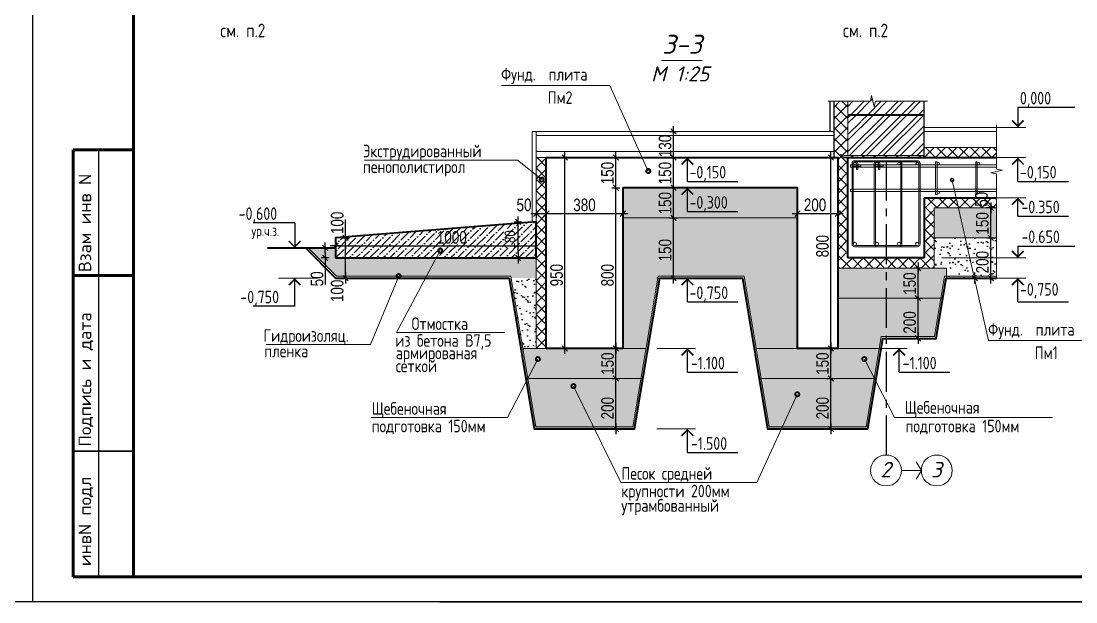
# Model space of a CAD drawing. Extents: x -12289450 to -10763036, y -7834513 to -6150123.
# Drawn here: x -11141270 to -11120280, y -7834506 to -7822942 of the extents above; entities that cross this region are included whole.
import ezdxf

# ---------------------------------------------------------------- set-up
doc = ezdxf.new("R2010")
doc.units = 0
doc.header["$LTSCALE"] = 25
doc.linetypes.add('CENTER', pattern=[50.8, 31.75, -6.35, 6.35, -6.35])
for name, color, linetype in [('003-ТЕКСТ', 7, 'Continuous'), ('004-ВСПЛИНИИ', 15, 'Continuous'), ('005-РАЗМЕРЫ', 252, 'Continuous'), ('008-ШТРИХОВКА', 252, 'Continuous'), ('014-ОСИ', 251, 'CENTER'), ('Annotation - Text', 7, 'Continuous'), ('ArchiCAD', 7, 'Continuous'), ('osnovnie', 7, 'Continuous'), ('Новое', 51, 'Continuous')]:
    doc.layers.add(name, color=color, linetype=linetype)
for name, color, linetype, lineweight in [('ROSTV', 5, 'Continuous', 30), ('СТЕНЫ', 5, 'Continuous', 40), ('Текст AMS', 7, 'Continuous', 9), ('ФУНДАМЕНТ', 5, 'Continuous', 30)]:
    doc.layers.add(name, color=color, linetype=linetype, lineweight=lineweight)
doc.styles.add('gismo', font='isocpeui.ttf')
doc.styles.add('GOST 2.304', font='cs_gost2304.shx')
doc.styles.add('SIMP701', font='simplex701.shx')
doc.styles.add('TXT0', font='txt', dxfattribs={"width": 0.8})

# ---------------------------------------------------------------- blocks, each defined once
blk = doc.blocks.new('A8MITTA', base_point=(3180, 3140))
for p, q in [((3170, 3130), (3190, 3150)), ((3180, 3155), (3180, 3125)), ((3160, 3140), (3200, 3140))]:
    blk.add_line(p, q)

msp = doc.modelspace()

# ---------------------------------------------------------------- hatches: boundary and pattern name
at = {"layer": '005-РАЗМЕРЫ', "ltscale": 5}
h = msp.add_hatch(dxfattribs=at)
h.set_pattern_fill('ANSI32', color=256, scale=25, style=0)
h.set_pattern_definition([(45, (-11124898.44, -7825618.42), (-168.38, 168.38), []), (45, (-11124786.18, -7825618.42), (-168.38, 168.38), [])])
h.paths.add_polyline_path([(-11123298.4, -7824798.4), (-11123298.4, -7824538.4), (-11124270.3, -7824538.4), (-11124294.6, -7824651.7), (-11124345.2, -7824422.1), (-11124364.4, -7824538.4), (-11124714.8, -7824538.4), (-11124601.5, -7824798.4)])
edge = h.paths.add_edge_path()
edge.add_line((-11124592.7, -7824818.4), (-11124535.2, -7824950.4))
edge.add_arc((-11124527.2, -7824968.7), 20, 0, 113.54723, ccw=False)
edge.add_arc((-11124527.2, -7824968.7), 20, -180, 0, ccw=False)
edge.add_arc((-11124527.2, -7824968.7), 20, 113.54723, 180, ccw=False)
edge.add_line((-11124535.2, -7824950.4), (-11124592.7, -7824818.4))
edge.add_line((-11124592.7, -7824818.4), (-11124818.4, -7824818.4))
edge.add_line((-11124818.4, -7824818.4), (-11124818.4, -7825618.4))
edge.add_line((-11124818.4, -7825618.4), (-11123298.4, -7825618.4))
edge.add_line((-11123298.4, -7825618.4), (-11123298.4, -7824818.4))
edge.add_line((-11123298.4, -7824818.4), (-11124592.7, -7824818.4))
h.paths.add_polyline_path([(-11124601.5, -7824798.4), (-11124714.8, -7824538.4), (-11124818.4, -7824538.4), (-11124818.4, -7824798.4)])
at = {"layer": '005-РАЗМЕРЫ', "lineweight": 9, "ltscale": 5}
h = msp.add_hatch(dxfattribs=at)
h.set_pattern_fill('GRAVEL', color=256, scale=15, style=0)
h.set_pattern_definition([(228.0128, (-11131012.933, -7829677.422), (-3048, -3429), [51.258, -5074.573]), (184.96974, (-11131047.223, -7829715.522), (4571.999998, 381.000022), [87.961, -8708.107]), (132.51045, (-11131134.853, -7829723.142), (3810, -4191), [62.022, -6140.208]), (267.27369, (-11131283.443, -7829818.392), (381, 7620), [80.101, -7929.966]), (292.83365, (-11131287.253, -7829898.402), (-1905, 4572), [78.545, -7775.971]), (357.27369, (-11131256.773, -7829970.792), (-7620, 381), [80.101, -7929.966]), (37.69424, (-11131176.763, -7829974.602), (-4953, -3810), [105.929, -10486.967]), (72.25533, (-11131092.943, -7829909.832), (2667, 8382), [100.008, -9900.7885]), (121.42957, (-11131062.463, -7829814.582), (-3048, 4953), [80.372, -7956.832]), (175.23636, (-11131104.373, -7829746.002), (4191, -381), [91.757, -4496.091]), (222.39744, (-11131195.813, -7829738.382), (-4572, -4191), [118.662, -11747.516]), (138.81407, (-11130906.253, -7829822.2), (-2667, 2286), [40.501, -4009.585]), (171.46923, (-11130936.733, -7829795.532), (4953, -762), [77.052, -7628.196]), (225, (-11131012.93, -7829784.1), (-5e-14, -381), [53.881, -484.934]), (203.1986, (-11131039.603, -7829738.38), (1905, 762), [29.016, -2872.593]), (291.8014, (-11131066.27, -7829749.81), (-381, 1143), [41.035, -2010.713]), (30.96376, (-11131051.03, -7829787.91), (1143, 762), [66.648, -2154.945]), (161.565, (-11130993.88, -7829753.62), (762, -381), [48.193, -1156.635]), (16.38954, (-11131287.253, -7829749.812), (3810, 1143), [67.513, -6683.824]), (70.34618, (-11131222.483, -7829730.762), (-1524, -4191), [56.64, -5607.332]), (293.1986, (-11130993.883, -7829677.42), (-762, 1905), [58.032, -2843.578]), (343.61046, (-11130971.023, -7829730.762), (-3810, 1143), [67.513, -6683.824]), (339.44395, (-11131287.253, -7829986.03), (-1905, 762), [65.105, -3190.16]), (294.77514, (-11131226.293, -7830008.892), (-1905, 4191), [54.551, -5400.539]), (66.8014, (-11130990.073, -7830058.42), (762, 1905), [58.032, -2843.578]), (17.35402, (-11130967.213, -7830005.082), (-4953, -1524), [63.867, -6322.856]), (69.44395, (-11131176.763, -7830058.42), (-762, -1905), [32.553, -3222.713]), (101.3099, (-11131012.93, -7830058.42), (-381, 1524), [19.427, -1923.299]), (165.9638, (-11131016.74, -7830039.37), (1143, -381), [78.545, -1492.358]), (186.009, (-11131092.943, -7830020.322), (3810, 381), [72.79, -7206.205]), (303.6901, (-11131051.03, -7829822.2), (-381, 762), [54.949, -1318.766]), (353.15723, (-11131020.553, -7829867.922), (6477, -762), [95.9335, -9497.401]), (60.9454, (-11130925.303, -7829879.35), (-1524, -2667), [39.226, -3883.409]), (90, (-11130906.25, -7829845.06), (-381, 381), [22.86, -358.14]), (120.25644, (-11131100.563, -7830008.892), (1524, -2667), [52.93, -5240.091]), (48.0128, (-11131127.233, -7829963.172), (3048, 3429), [102.516, -5023.314]), (0, (-11131058.65, -7829886.97), (381, 381), [99.06, -281.94]), (325.30485, (-11130959.593, -7829886.972), (3810, -2667), [60.241, -5963.8975]), (254.0546, (-11130910.063, -7829921.26), (-381, -1524), [55.474, -2718.248]), (207.64598, (-11130925.303, -7829974.602), (-7239, -3810), [90.322, -8941.87]), (175.42608, (-11131005.313, -7830016.512), (-4953, 381), [95.5544, -9459.877])])
h.paths.add_polyline_path([(-11121857.1, -7826658.4), (-11123098.4, -7826658.4), (-11123098.4, -7827258.4), (-11121857.1, -7827258.4)])
h.paths.add_polyline_path([(-11123421.9, -7827858.4), (-11123421.9, -7828458.4), (-11122968.4, -7828458.4), (-11122895, -7828018.4), (-11122858.4, -7828018.4), (-11122858.4, -7827858.4)])
h.paths.add_polyline_path([(-11124058.4, -7828458.4), (-11123421.9, -7828458.4), (-11123421.9, -7827858.4), (-11124058.4, -7827858.4)])
h.paths.add_polyline_path([(-11124058.4, -7828458.4), (-11124058.4, -7827858.4), (-11125018.4, -7827858.4), (-11125018.4, -7828458.4)])
h.paths.add_polyline_path([(-11124295, -7830058.4), (-11124293.7, -7830050.5), (-11124481.1, -7829689.4, -0.5624584), (-11124510.3, -7829671.7, -1.7779093), (-11124481.1, -7829689.4), (-11124293.7, -7830050.5), (-11124195, -7829458.4), (-11124547.3, -7829458.4), (-11125156, -7829458.4), (-11125156, -7830058.4)])
h.paths.add_polyline_path([(-11125156, -7830058.4), (-11125156, -7829458.4), (-11126641.9, -7829458.4), (-11126541.9, -7830058.4)])
h.paths.add_polyline_path([(-11128835, -7829458.4), (-11129434.4, -7829458.4), (-11129434.4, -7830058.4), (-11128935, -7830058.4)])
h.paths.add_polyline_path([(-11129434.4, -7830058.4), (-11129434.4, -7829458.4), (-11131287.3, -7829458.4), (-11131187.3, -7830058.4), (-11130995.8, -7829689.4, -1.7779093), (-11130966.6, -7829671.7, -0.5624584), (-11130995.8, -7829689.4), (-11131187.3, -7830058.4)])
h.paths.add_polyline_path([(-11128289.5, -7826858.4), (-11128289.5, -7826258.4), (-11129298.4, -7826258.4), (-11129298.4, -7826858.4)])
h.paths.add_polyline_path([(-11125818.4, -7826858.4), (-11125818.4, -7826258.4), (-11128289.5, -7826258.4), (-11128289.5, -7826858.4)])
h.paths.add_polyline_path([(-11121952.5, -7827247.5), (-11121952.5, -7826689.2), (-11122327.5, -7826689.2), (-11122327.5, -7827247.5)], flags=24)
h.paths.add_polyline_path([(-11123399.4, -7828447.5), (-11123399.4, -7827889.2), (-11123774.4, -7827889.2), (-11123774.4, -7828447.5)], flags=9)
h.paths.add_polyline_path([(-11125133.5, -7830041), (-11125133.5, -7829482.6), (-11125508.5, -7829482.6), (-11125508.5, -7830041)], flags=9)
h.paths.add_polyline_path([(-11129411.9, -7830041), (-11129411.9, -7829482.6), (-11129786.9, -7829482.6), (-11129786.9, -7830041)], flags=9)
h.paths.add_polyline_path([(-11128267, -7826847.2), (-11128267, -7826288.8), (-11128642, -7826288.8), (-11128642, -7826847.2)], flags=9)
h.paths.add_polyline_path([(-11128007.4, -7826800.1), (-11126882.4, -7826800.1), (-11126882.4, -7826350.1), (-11128007.4, -7826350.1)], flags=24)
at = {"layer": '005-РАЗМЕРЫ', "ltscale": 5}
h = msp.add_hatch(dxfattribs=at)
h.set_pattern_fill('AR-SAND', color=256, scale=5, style=0)
h.set_pattern_definition([(37.5, (-11135555.95, -7831058.42), (-8.0002, 244.7066), [0, -193.04, 0, -215.9, 0, -206.375]), (7.5, (-11135555.95, -7831058.42), (224.762, 358.4126), [0, -104.14, 0, -173.99, 0, -66.675]), (327.5, (-11135712.16, -7831058.42), (395.4962, 0.7186), [0, -63.5, 0, -228.6, 0, -298.45]), (317.5, (-11135712.16, -7831058.42), (381.778, 111.465), [0, -31.75, 0, -149.86, 0, -171.45])])
h.paths.add_polyline_path([(-11133008, -7827658.4), (-11134815.3, -7827658.4), (-11134815.3, -7828018.4), (-11133776.4, -7828018.4, -1), (-11133736.5, -7828018.4), (-11133200.7, -7828018.4)])
h.paths.add_polyline_path([(-11131018.4, -7827658.4), (-11133008, -7827658.4), (-11133200.7, -7828018.4), (-11131527.3, -7828018.4), (-11131520.6, -7828058.4), (-11131018.4, -7828058.4)])
h.paths.add_polyline_path([(-11134815.3, -7827658.4), (-11135012.5, -7827658.4), (-11135012.5, -7827458.4), (-11135218.9, -7827458.4), (-11135218.9, -7827566.4), (-11135218.9, -7827766.4), (-11135218.9, -7827795.5), (-11134996, -7828018.4), (-11134815.3, -7828018.4), (-11134815.3, -7827950.4)])
h.paths.add_polyline_path([(-11135218.9, -7827550.4), (-11135218.9, -7827458.4), (-11135299.9, -7827458.4), (-11135556, -7827458.4), (-11135218.9, -7827795.5), (-11135218.9, -7827658.4)])
h.paths.add_polyline_path([(-11128289.5, -7826858.4), (-11129298.4, -7826858.4), (-11129298.4, -7828058.4), (-11128601.7, -7828058.4), (-11128595, -7828018.4), (-11128289.5, -7828018.4)])
h.paths.add_polyline_path([(-11125818.4, -7826858.4), (-11128289.5, -7826858.4), (-11128289.5, -7828018.4), (-11126881.9, -7828018.4), (-11126875.2, -7828058.4), (-11125818.4, -7828058.4)])
h.paths.add_polyline_path([(-11130269.7, -7830227.5, -0.555066), (-11130298.5, -7830209.5, -1), (-11130258.6, -7830209.5, -0.286119), (-11130269.7, -7830227.5), (-11129862, -7831058.4), (-11129061.1, -7831058.4), (-11128894.5, -7830058.4), (-11131187.3, -7830058.4), (-11131217.9, -7830117.6), (-11131061.1, -7831058.4), (-11130475.3, -7831058.4), (-11129862, -7831058.4)])
h.paths.add_polyline_path([(-11125833.4, -7830391.9, -0.2928422), (-11125845, -7830373.8, -1), (-11125805.1, -7830373.8, -0.5469791), (-11125833.4, -7830391.9), (-11126140.1, -7831058.4), (-11124421.1, -7831058.4), (-11124263, -7830109.7), (-11124289.6, -7830058.4), (-11126582.4, -7830058.4), (-11126415.7, -7831058.4), (-11126140.1, -7831058.4)])
h.paths.add_polyline_path([(-11124058.4, -7828458.4), (-11125018.4, -7828458.4), (-11125018.4, -7829458.4), (-11124195, -7829458.4), (-11124155, -7829218.4), (-11124058.4, -7829218.4)])
h.paths.add_polyline_path([(-11123421.9, -7828458.4), (-11123502.9, -7828458.4), (-11124058.4, -7828458.4), (-11124058.4, -7829218.4), (-11123421.9, -7829218.4), (-11123421.9, -7829150.4)])
h.paths.add_polyline_path([(-11122968.4, -7828458.4), (-11123421.9, -7828458.4), (-11123421.9, -7828566.4), (-11123421.9, -7829218.4), (-11123095, -7829218.4)])
h.paths.add_polyline_path([(-11125818.4, -7828058.4), (-11126875.2, -7828058.4), (-11126641.9, -7829458.4), (-11125818.4, -7829458.4)])
h.paths.add_polyline_path([(-11128601.7, -7828058.4), (-11129298.4, -7828058.4), (-11129298.4, -7829458.4), (-11128835, -7829458.4)])
h.paths.add_polyline_path([(-11128267, -7827782.5), (-11128267, -7827224.2), (-11128642, -7827224.2), (-11128642, -7827782.5)], flags=9)
h.paths.add_polyline_path([(-11129411.9, -7830944.5), (-11129411.9, -7830352.8), (-11129786.9, -7830352.8), (-11129786.9, -7830944.5)], flags=24)
h.paths.add_polyline_path([(-11125133.5, -7830944.5), (-11125133.5, -7830352.8), (-11125508.5, -7830352.8), (-11125508.5, -7830944.5)], flags=24)
h.paths.add_polyline_path([(-11123399.4, -7829237.1), (-11123399.4, -7828645.5), (-11123774.4, -7828645.5), (-11123774.4, -7829237.1)], flags=9)
h = msp.add_hatch(dxfattribs=at)
h.set_pattern_fill('AR-SAND', color=256, scale=5, style=0)
h.set_pattern_definition([(37.5, (-11120098.44, -7828058.42), (-8, 244.707), [0, -193.04, 0, -215.9, 0, -206.375]), (7.5, (-11120098.44, -7828058.42), (224.76, 358.413), [0, -104.14, 0, -173.99, 0, -66.675]), (327.5, (-11120254.65, -7828058.42), (395.496, 0.719), [0, -63.5, 0, -228.6, 0, -298.45]), (317.5, (-11120254.65, -7828058.42), (381.78, 111.465), [0, -31.75, 0, -149.86, 0, -171.45])])
h.paths.add_polyline_path([(-11121857.1, -7827258.4), (-11123098.4, -7827258.4), (-11123098.4, -7827858.4), (-11122858.4, -7827858.4), (-11122861.1, -7828058.4), (-11121857.1, -7828058.4)])
h.paths.add_polyline_path([(-11121952.5, -7828037.1), (-11121952.5, -7827445.5), (-11122327.5, -7827445.5), (-11122327.5, -7828037.1)], flags=24)
h = msp.add_hatch(dxfattribs=at)
h.set_pattern_fill('AR-SAND', color=256, scale=5, style=0)
h.set_pattern_definition([(37.5, (-11131520.59, -7829458.42), (-8, 244.707), [0, -193.04, 0, -215.9, 0, -206.375]), (7.5, (-11131520.6, -7829458.42), (224.76, 358.41), [0, -104.14, 0, -173.99, 0, -66.675]), (327.5, (-11131676.8, -7829458.42), (395.496, 0.72), [0, -63.5, 0, -228.6, 0, -298.45]), (317.5, (-11131676.8, -7829458.42), (381.78, 111.465), [0, -31.75, 0, -149.86, 0, -171.45])])
h.paths.add_polyline_path([(-11131018.4, -7828058.4), (-11131520.6, -7828058.4), (-11131287.3, -7829458.4), (-11131018.4, -7829458.4)])
at = {"layer": '008-ШТРИХОВКА', "ltscale": 5}
h = msp.add_hatch(dxfattribs=at)
h.set_pattern_fill('ANSI37', color=256, scale=50, style=0)
h.set_pattern_definition([(45, (-11131018.44, -7829458.42), (-112.2532, 112.2532), []), (135, (-11131018.44, -7829458.42), (-112.2532, -112.2532), [])])
h.paths.add_polyline_path([(-11130818.4, -7825658.4), (-11131018.4, -7825658.4), (-11131018.4, -7826713.5), (-11130939, -7826776.6, -0.7103054), (-11130903.4, -7826789, -1), (-11130943.3, -7826789, -0.1693818), (-11130939, -7826776.6), (-11131018.4, -7826713.5), (-11131018.4, -7828058.4), (-11130818.4, -7828058.4)])
h.paths.add_polyline_path([(-11130818.4, -7828058.4), (-11131018.4, -7828058.4), (-11131018.4, -7829458.4), (-11130818.4, -7829458.4)])
h.paths.add_polyline_path([(-11124818.4, -7825658.4), (-11123298.4, -7825658.4), (-11123298.4, -7825618.4), (-11124818.4, -7825618.4), (-11124818.4, -7824818.4), (-11123298.4, -7824818.4), (-11123298.4, -7824798.4), (-11124818.4, -7824798.4), (-11124818.4, -7824538.4), (-11125098.4, -7824538.4), (-11125098.4, -7825658.4), (-11125076.6, -7825658.4), (-11125018.4, -7825658.4), (-11125018.4, -7827858.4), (-11124618.4, -7827858.4), (-11124058.4, -7827858.4), (-11124058.4, -7827658.4), (-11124818.4, -7827658.4)])
h.paths.add_polyline_path([(-11123098.4, -7826658.4), (-11122618.8, -7826658.4), (-11122664.3, -7826458.4), (-11123298.4, -7826458.4), (-11123298.4, -7827658.4), (-11124058.4, -7827658.4), (-11124058.4, -7827858.4), (-11123421.9, -7827858.4), (-11123421.9, -7827858.4), (-11123421.9, -7827858.4), (-11123340.9, -7827858.4), (-11123098.4, -7827858.4)])
h.paths.add_polyline_path([(-11121857.1, -7826458.4), (-11122664.3, -7826458.4), (-11122618.8, -7826658.4), (-11121857.1, -7826658.4)])
h.paths.add_polyline_path([(-11121971.8, -7826702.3), (-11121971.8, -7826277.3), (-11122346.8, -7826277.3), (-11122346.8, -7826702.3)], flags=9)
h = msp.add_hatch(dxfattribs=at)
h.set_pattern_fill('ANSI37', color=256, scale=50, style=0)
h.set_pattern_definition([(45, (-11123298.44, -7825658.42), (-112.253, 112.253), []), (135, (-11123298.44, -7825658.42), (-112.253, -112.253), [])])
h.paths.add_polyline_path([(-11121857.1, -7825458.4), (-11123298.4, -7825458.4), (-11123298.4, -7825618.4), (-11123298.4, -7825658.4), (-11121857.1, -7825658.4)])
h.paths.add_polyline_path([(-11122798.7, -7825563.2, -1), (-11122828.7, -7825563.2, -1)], flags=16)
at = {"layer": '008-ШТРИХОВКА', "ltscale": 4}
h = msp.add_hatch(dxfattribs=at)
h.set_pattern_fill('ANSI36', color=256, scale=30, style=0)
h.set_pattern_definition([(45, (-11135012.52, -7827658.42), (50.514, 185.2178), [238.125, -47.625, 0, -47.625])])
h.paths.add_polyline_path([(-11131377.6, -7827018.4), (-11131377.6, -7826967.2), (-11134815.3, -7827242.6), (-11134815.3, -7827366.4), (-11134815.3, -7827414.5), (-11131377.6, -7827414.5)])
h.paths.add_polyline_path([(-11131018.4, -7826938.4), (-11131377.6, -7826967.2), (-11131377.6, -7827046.4), (-11131377.6, -7827414.5), (-11131018.4, -7827414.5)])
h.paths.add_polyline_path([(-11131018.4, -7827414.5), (-11131377.6, -7827414.5), (-11134815.3, -7827414.5), (-11134815.3, -7827658.4), (-11133008, -7827658.4), (-11132938.6, -7827528.8, -0.2765808), (-11132949.1, -7827511.2, -1), (-11132909.2, -7827511.2, -0.5666851), (-11132938.6, -7827528.8), (-11133008, -7827658.4), (-11131018.4, -7827658.4)])
h.paths.add_polyline_path([(-11134815.3, -7827414.5), (-11135012.5, -7827414.5), (-11135012.5, -7827658.4), (-11134815.3, -7827658.4)])
h.paths.add_polyline_path([(-11134815.3, -7827242.6), (-11135012.5, -7827258.4), (-11135012.5, -7827414.5), (-11134815.3, -7827414.5), (-11134815.3, -7827366.4)])
h.paths.add_polyline_path([(-11131385.1, -7827529.5), (-11131385.1, -7827060.5), (-11131700.1, -7827060.5), (-11131700.1, -7827529.5)], flags=9)
h.paths.add_polyline_path([(-11133044.6, -7827437), (-11132352.9, -7827437), (-11132352.9, -7827062), (-11133044.6, -7827062)], flags=9)

# ---------------------------------------------------------------- linework, layer by layer
at = {"lineweight": 13, "ltscale": 20}
for p, q in [((-11129551.9, -7824222.9), (-11131709.8, -7824222.9)), ((-11128789.6, -7825927.5), (-11129551.9, -7824222.9)), ((-11134434.6, -7825713.8), (-11131392.8, -7825713.8)), ((-11130910, -7826097.2), (-11131392.8, -7825713.8)), ((-11133802.9, -7829143.6), (-11132929.2, -7827511.2)), ((-11133756.4, -7828018.4), (-11134319.1, -7829380.9)), ((-11131651, -7829143.6), (-11133802.9, -7829143.6)), ((-11119859.3, -7829302.4), (-11122017.2, -7829302.4)), ((-11134319.1, -7829380.9), (-11136392.2, -7829380.9)), ((-11131588.9, -7830832.6), (-11130986.6, -7829671.7)), ((-11123887.9, -7830832.6), (-11124490.3, -7829671.7)), ((-11129338.6, -7832125.3), (-11130278.5, -7830209.5)), ((-11126631, -7832125.3), (-11125825, -7830373.8)), ((-11131588.9, -7830832.6), (-11134306.3, -7830832.6)), ((-11123887.9, -7830832.6), (-11120747.2, -7830832.6)), ((-11126631, -7832125.3), (-11129338.6, -7832125.3))]:
    msp.add_line(p, q, dxfattribs=at)
at = {"linetype": 'Continuous', "lineweight": 25, "ltscale": 20}
for p, q in [((-11121435.3, -7824658.2), (-11120302, -7824658.2)), ((-11121435.3, -7824658.2), (-11120302, -7824658.2)), ((-11121435.3, -7824658.2), (-11121435.3, -7825058.4)), ((-11128010.9, -7825945.7), (-11128010.9, -7825658.4)), ((-11128010.9, -7826132.7), (-11128010.9, -7825658.4)), ((-11121435.3, -7825945.7), (-11121435.3, -7825658.4)), ((-11121435.3, -7826132.7), (-11121435.3, -7825658.4)), ((-11128010.9, -7826132.7), (-11127004.6, -7826132.7)), ((-11121435.3, -7826132.7), (-11120429, -7826132.7)), ((-11128010.9, -7826545.7), (-11128010.9, -7826258.4)), ((-11128010.9, -7826732.7), (-11128010.9, -7826258.4)), ((-11121435.3, -7826745.7), (-11121435.3, -7826458.4)), ((-11121435.3, -7826824.9), (-11121435.3, -7826458.4)), ((-11128010.9, -7826732.7), (-11127004.6, -7826732.7)), ((-11121435.3, -7826824.9), (-11120429, -7826824.9)), ((-11135826.3, -7826958.1), (-11136651.9, -7826958.1)), ((-11135826.3, -7826958.1), (-11136651.9, -7826958.1)), ((-11135826.3, -7826958.1), (-11135826.3, -7827458.4)), ((-11135826.3, -7826958.1), (-11135826.3, -7827458.4)), ((-11121435.3, -7827422.4), (-11120302, -7827422.4)), ((-11121435.3, -7827422.4), (-11121435.3, -7827658.4)), ((-11135826.3, -7828345.7), (-11135826.3, -7828058.4)), ((-11135826.3, -7828616.8), (-11135826.3, -7828058.4)), ((-11128010.9, -7828345.7), (-11128010.9, -7828058.4)), ((-11128010.9, -7828532.7), (-11128010.9, -7828058.4)), ((-11121435.3, -7828345.7), (-11121435.3, -7828058.4)), ((-11121435.3, -7828532.7), (-11121435.3, -7828058.4)), ((-11135826.3, -7828616.8), (-11136651.9, -7828616.8)), ((-11128010.9, -7828532.7), (-11127004.6, -7828532.7)), ((-11121435.3, -7828532.7), (-11120429, -7828532.7)), ((-11128010.9, -7829745.7), (-11128010.9, -7829458.4)), ((-11128010.9, -7829932.7), (-11128010.9, -7829458.4)), ((-11123797.2, -7829745.7), (-11123797.2, -7829458.4)), ((-11123797.2, -7829932.7), (-11123797.2, -7829458.4)), ((-11128010.9, -7829932.7), (-11127004.6, -7829932.7)), ((-11123797.2, -7829932.7), (-11122790.9, -7829932.7)), ((-11128010.9, -7831345.7), (-11128010.9, -7831058.4)), ((-11128010.9, -7831532.7), (-11128010.9, -7831058.4)), ((-11128010.9, -7831532.7), (-11127004.6, -7831532.7))]:
    msp.add_line(p, q, dxfattribs=at)
at = {"linetype": 'Continuous', "lineweight": 60, "ltscale": 75}
for p, q in [((-11140233.1, -7825505.5), (-11139033.1, -7825505.5)), ((-11140233.1, -7825505.5), (-11140233.1, -7834005.3)), ((-11140233.1, -7828005.4), (-11139033.2, -7828005.4)), ((-11140233.1, -7834005.3), (-11139033.2, -7834005.3))]:
    msp.add_line(p, q, dxfattribs=at)
at = {"linetype": 'Continuous', "lineweight": 25, "ltscale": 75, "extrusion": (1, 0, 0), "elevation": -11141034.7}
msp.add_lwpolyline([(-7834505.2, 0), (-7804813.4, 0)], dxfattribs=at)
msp.add_lwpolyline([(-7834505.2, 0), (-7804813.4, 0)], dxfattribs=at)
at = {"linetype": 'Continuous', "lineweight": 60, "ltscale": 75, "extrusion": (1, 0, 0), "elevation": -11139033.2}
msp.add_lwpolyline([(-7805313.3, 0), (-7834005.3, 0)], dxfattribs=at)
at = {"linetype": 'Continuous', "lineweight": 25, "ltscale": 20, "const_width": 32}
for points in [[(-11121551.9, -7824919.1), (-11121435.3, -7825035.8), (-11121318.6, -7824919.1)], [(-11128127.6, -7825797.7), (-11128010.9, -7825681), (-11127894.2, -7825797.7)], [(-11128127.6, -7825797.7), (-11128010.9, -7825681), (-11127894.2, -7825797.7)], [(-11121551.9, -7825797.7), (-11121435.3, -7825681), (-11121318.6, -7825797.7)], [(-11121551.9, -7825797.7), (-11121435.3, -7825681), (-11121318.6, -7825797.7)], [(-11128127.6, -7826397.7), (-11128010.9, -7826281), (-11127894.2, -7826397.7)], [(-11128127.6, -7826397.7), (-11128010.9, -7826281), (-11127894.2, -7826397.7)], [(-11121551.9, -7826597.7), (-11121435.3, -7826481), (-11121318.6, -7826597.7)], [(-11121551.9, -7826597.7), (-11121435.3, -7826481), (-11121318.6, -7826597.7)], [(-11135709.6, -7827319.1), (-11135826.3, -7827435.8), (-11135943, -7827319.1)], [(-11135709.6, -7827319.1), (-11135826.3, -7827435.8), (-11135943, -7827319.1)], [(-11121551.9, -7827519.1), (-11121435.3, -7827635.8), (-11121318.6, -7827519.1)], [(-11135709.6, -7828197.7), (-11135826.3, -7828081), (-11135943, -7828197.7)], [(-11135709.6, -7828197.7), (-11135826.3, -7828081), (-11135943, -7828197.7)], [(-11128127.6, -7828197.7), (-11128010.9, -7828081), (-11127894.2, -7828197.7)], [(-11128127.6, -7828197.7), (-11128010.9, -7828081), (-11127894.2, -7828197.7)], [(-11121551.9, -7828197.7), (-11121435.3, -7828081), (-11121318.6, -7828197.7)], [(-11121551.9, -7828197.7), (-11121435.3, -7828081), (-11121318.6, -7828197.7)], [(-11128127.6, -7829597.7), (-11128010.9, -7829481), (-11127894.2, -7829597.7)], [(-11128127.6, -7829597.7), (-11128010.9, -7829481), (-11127894.2, -7829597.7)], [(-11123913.9, -7829597.7), (-11123797.2, -7829481), (-11123680.5, -7829597.7)], [(-11123913.9, -7829597.7), (-11123797.2, -7829481), (-11123680.5, -7829597.7)], [(-11128127.6, -7831197.7), (-11128010.9, -7831081), (-11127894.2, -7831197.7)], [(-11128127.6, -7831197.7), (-11128010.9, -7831081), (-11127894.2, -7831197.7)]]:
    msp.add_lwpolyline(points, dxfattribs=at)
at = {"lineweight": 25, "ltscale": 20}
for points, const_width in [([(-11128769.7, -7825927.5, 1), (-11128809.6, -7825927.5, 1)], 79.8), ([(-11130890, -7826097.2, 1), (-11130929.9, -7826097.2, 1)], 79.8), ([(-11122729.5, -7826105.9, 1), (-11122759.5, -7826105.9, 1)], 60), ([(-11132909.2, -7827511.2, 1), (-11132949.1, -7827511.2, 1)], 79.8), ([(-11133736.5, -7828018.4, 1), (-11133776.4, -7828018.4, 1)], 79.8), ([(-11130966.6, -7829671.7, 1), (-11131006.5, -7829671.7, 1)], 79.8), ([(-11124510.3, -7829671.7, -1), (-11124470.4, -7829671.7, -1)], 79.8), ([(-11130258.6, -7830209.5, 1), (-11130298.5, -7830209.5, 1)], 79.8), ([(-11125805.1, -7830373.8, 1), (-11125845, -7830373.8, 1)], 79.8)]:
    msp.add_lwpolyline(points, format="xyb", close=True, dxfattribs=dict(at, const_width=const_width))
at = {"lineweight": 13, "ltscale": 20}
msp.add_lwpolyline([(-11122744.5, -7826105.9), (-11122017.2, -7829302.4)], dxfattribs=at)
at = {"linetype": 'Continuous', "lineweight": 60, "ltscale": 75, "extrusion": (0, 1, 0), "elevation": -7834005.3}
msp.add_lwpolyline([(11139033.2, 0), (11099544.1, 0)], dxfattribs=at)
at = {"linetype": 'Continuous', "lineweight": 25, "ltscale": 75, "extrusion": (0, 1, 0)}
for points, elevation in [([(11141050.2, 0), (11183034.5, 0)], -7834505.6), ([(11141034.7, 0), (11183034.5, 0)], -7834505.6), ([(11099050.5, 0), (11141034.7, 0)], -7834505.6), ([(11099034.9, 0), (11141034.7, 0)], -7834505.6), ([(11132945.1, 0), (11107908.2, 0)], -7834505.5)]:
    msp.add_lwpolyline(points, dxfattribs=dict(at, elevation=elevation))
at = {"layer": '003-ТЕКСТ', "color": 254}
msp.add_line((-11107910.8, -7834505.5), (-11132945.1, -7834505.5), dxfattribs=at)
at = {"layer": '004-ВСПЛИНИИ', "color": 0, "lineweight": 0}
for points in [[(-11123235.9, -7824538.4), (-11124270.3, -7824538.4), (-11124294.6, -7824651.7), (-11124345.2, -7824422.1), (-11124364.4, -7824538.4), (-11125214, -7824538.4)], [(-11121857.1, -7828058.4), (-11121857.1, -7825985.3), (-11121970.3, -7825961), (-11121740.8, -7825910.4), (-11121857.1, -7825891.2), (-11121857.1, -7825006.1)]]:
    msp.add_lwpolyline(points, dxfattribs=at)
at = {"layer": '005-РАЗМЕРЫ', "ltscale": 5}
for p, q in [((-11128289.5, -7828058.4), (-11128289.5, -7825058.8)), ((-11130448.2, -7829458.4), (-11130448.2, -7825658.4)), ((-11129436, -7829458.4), (-11129436, -7825658.4)), ((-11125157.6, -7829458.4), (-11125157.6, -7825658.4)), ((-11130859.4, -7826775.5), (-11129259.5, -7826775.5)), ((-11125859.4, -7826775.5), (-11124910.4, -7826775.5)), ((-11121975, -7828058.4), (-11121975, -7826658.4)), ((-11134815.3, -7827258.4), (-11134815.3, -7826891.7)), ((-11134815.3, -7828058.4), (-11134815.3, -7827258.4)), ((-11135013, -7827414.5), (-11131023.8, -7827414.5)), ((-11135218.9, -7827658.4), (-11135218.9, -7828185.7)), ((-11123421.9, -7829258.4), (-11123421.9, -7827830.3)), ((-11123421.9, -7829258.4), (-11123421.9, -7827858.4)), ((-11129434.4, -7831058.4), (-11129434.4, -7829350.4)), ((-11125156, -7831058.4), (-11125156, -7829350.4))]:
    msp.add_line(p, q, dxfattribs=at)
msp.add_lwpolyline([(-11131377.6, -7827550.4), (-11131377.6, -7827018.4)], dxfattribs=at)
at = {"layer": '014-ОСИ'}
msp.add_line((-11124058.4, -7825717.2), (-11124058.4, -7831580.7), dxfattribs=at)
at = {"layer": 'Annotation - Text', "color": 0, "lineweight": 20}
for points in [[(-11123355.7, -7831888.7), (-11123455.8, -7831715.2)], [(-11123750.4, -7831888.7), (-11123355.7, -7831888.7)], [(-11123355.7, -7831888.7), (-11123455.8, -7832062.2)]]:
    msp.add_lwpolyline(points, dxfattribs=at)
for centre in [(-11124058.4, -7831888.7), (-11123047.7, -7831888.7)]:
    msp.add_circle(centre, 308, dxfattribs=at)
at = {"layer": 'ArchiCAD', "color": 7, "linetype": 'Continuous', "lineweight": 35}
msp.add_line((-11140233.1, -7831505.4), (-11139033.2, -7831505.4), dxfattribs=at)
at = {"layer": 'osnovnie', "color": 3, "lineweight": 0, "ltscale": 100}
for p, q in [((-11124734.4, -7825778.4), (-11124734.4, -7827378.4)), ((-11124710.4, -7825778.4), (-11124710.4, -7827378.4)), ((-11123438.4, -7825722.4), (-11124678.4, -7825722.4)), ((-11123438.4, -7825746.4), (-11124678.4, -7825746.4)), ((-11124294.4, -7825778.4), (-11124294.4, -7827378.4)), ((-11124270.4, -7825778.4), (-11124270.4, -7827378.4)), ((-11123766.4, -7825778.4), (-11123766.4, -7827378.4)), ((-11123742.4, -7825778.4), (-11123742.4, -7827378.4)), ((-11123406.4, -7825778.4), (-11123406.4, -7827378.4)), ((-11123382.4, -7825778.4), (-11123382.4, -7827378.4)), ((-11121857.1, -7825802.4), (-11124763.4, -7825802.5)), ((-11124763.4, -7825850.5), (-11121857.1, -7825850.4)), ((-11121857.1, -7826286.4), (-11124763.4, -7826286.5)), ((-11124763.4, -7826334.5), (-11121857.1, -7826334.4)), ((-11124678.4, -7827410.4), (-11123438.4, -7827410.4)), ((-11124678.4, -7827434.4), (-11123438.4, -7827434.4))]:
    msp.add_line(p, q, dxfattribs=at)
for points in [[(-11124646.4, -7825778.4), (-11124646.4, -7825898.4), (-11124622.4, -7825898.4), (-11124622.4, -7825778.4)], [(-11124206.4, -7825778.4), (-11124206.4, -7825898.4), (-11124182.4, -7825898.4), (-11124182.4, -7825778.4)], [(-11124763.4, -7825850.5), (-11124763.4, -7825802.5)], [(-11124678.4, -7825810.4), (-11124558.4, -7825810.4), (-11124558.4, -7825834.4), (-11124678.4, -7825834.4)], [(-11124238.4, -7825810.4), (-11124118.4, -7825810.4), (-11124118.4, -7825834.4), (-11124238.4, -7825834.4)], [(-11124763.4, -7826334.5), (-11124763.4, -7826286.5)]]:
    msp.add_lwpolyline(points, dxfattribs=at)
for points in [[(-11123042.4, -7825742.4), (-11123074.4, -7825742.4), (-11123074.4, -7826395.1), (-11123042.4, -7826395.1), (-11123042.4, -7825742.4)], [(-11122242.4, -7825742.4), (-11122274.4, -7825742.4), (-11122274.4, -7826395.1), (-11122242.4, -7826395.1), (-11122242.4, -7825742.4)]]:
    msp.add_lwpolyline(points, close=True, dxfattribs=at)
for centre, radius in [((-11124678.4, -7825778.4), 24), ((-11124678.4, -7825778.4), 24), ((-11124238.4, -7825778.4), 24), ((-11123798.4, -7825778.4), 24), ((-11123438.4, -7825778.4), 24), ((-11123018.4, -7825778.4), 24), ((-11122218.4, -7825778.4), 24), ((-11123018.4, -7826358.4), 24), ((-11122218.4, -7826358.4), 24), ((-11124678.4, -7827378.4), 32), ((-11124238.4, -7827378.4), 32), ((-11123798.4, -7827378.4), 32), ((-11123438.4, -7827378.4), 32)]:
    msp.add_circle(centre, radius, dxfattribs=at)
for centre, radius, start, end in [((-11124678.4, -7825778.4), 56, 90, 180), ((-11124678.4, -7825778.4), 56, 180, 270), ((-11124678.4, -7825778.4), 32, 90, 180), ((-11124678.4, -7825778.4), 32, 180, 270), ((-11124678.4, -7825778.4), 56, 0, 90), ((-11124678.4, -7825778.4), 32, 0, 90), ((-11124238.4, -7825778.4), 56, 90, 180), ((-11124238.4, -7825778.4), 56, 90, 180), ((-11124238.4, -7825778.4), 56, 180, 270), ((-11124238.4, -7825778.4), 32, 90, 180), ((-11124238.4, -7825778.4), 32, 90, 180), ((-11124238.4, -7825778.4), 32, 180, 270), ((-11124238.4, -7825778.4), 56, 0, 90), ((-11124238.4, -7825778.4), 32, 0, 90), ((-11123798.4, -7825778.4), 56, 0, 90), ((-11123798.4, -7825778.4), 56, 0, 90), ((-11123798.4, -7825778.4), 32, 0, 90), ((-11123438.4, -7825778.4), 56, 0, 90), ((-11123438.4, -7825778.4), 32, 0, 90), ((-11124678.4, -7827378.4), 56, 180, 270), ((-11124238.4, -7827378.4), 56, 180, 270), ((-11123798.4, -7827378.4), 56, 270, 0), ((-11123438.4, -7827378.4), 56, 270, 0)]:
    msp.add_arc(centre, radius, start, end, dxfattribs=at)
at = {"layer": 'ROSTV', "color": 4, "lineweight": 35}
msp.add_lwpolyline([(-11123242.7, -7825603.9), (-11123298.4, -7825658.4), (-11124898.4, -7825658.4), (-11124963.9, -7825594)], dxfattribs=at)
msp.add_lwpolyline([(-11123242.7, -7825603.9), (-11123298.4, -7825658.4), (-11124898.4, -7825658.4), (-11124963.9, -7825594)], dxfattribs=at)
at = {"layer": 'Новое', "color": 7, "linetype": 'Continuous'}
msp.add_line((-11139733.1, -7825505.5), (-11139733.1, -7834005.3), dxfattribs=at)
at = {"layer": 'СТЕНЫ', "lineweight": 25, "ltscale": 3}
for p, q in [((-11125178.4, -7824538.4), (-11125178.4, -7825138.4)), ((-11125098.4, -7824538.4), (-11125098.4, -7825658.4)), ((-11123298.4, -7825658.4), (-11123298.4, -7824538.4))]:
    msp.add_line(p, q, dxfattribs=at)
at = {"layer": 'СТЕНЫ', "color": 0, "lineweight": 5, "ltscale": 4}
for p, q in [((-11121274.9, -7825058.4), (-11122041, -7825058.4)), ((-11121274.9, -7825658.4), (-11122041, -7825658.4)), ((-11121274.9, -7826458.4), (-11121857.1, -7826458.4)), ((-11136147, -7827458.4), (-11135691, -7827458.4)), ((-11136147, -7827458.4), (-11135691, -7827458.4)), ((-11136147, -7827458.4), (-11135691, -7827458.4)), ((-11121274.9, -7827658.4), (-11122946.3, -7827658.4)), ((-11136147, -7828058.4), (-11135380.9, -7828058.4)), ((-11127850.6, -7828058.4), (-11128616.7, -7828058.4)), ((-11127775.2, -7828058.4), (-11128541.3, -7828058.4)), ((-11121274.9, -7828058.4), (-11122041, -7828058.4)), ((-11127850.6, -7829458.4), (-11128616.7, -7829458.4)), ((-11123636.9, -7829458.4), (-11124547.3, -7829458.4)), ((-11127850.6, -7831058.4), (-11128616.7, -7831058.4))]:
    msp.add_line(p, q, dxfattribs=at)
at = {"layer": 'СТЕНЫ', "lineweight": 40, "ltscale": 10}
for p, q in [((-11130818.4, -7829458.4), (-11130818.4, -7825658.4)), ((-11124818.4, -7827658.4), (-11124818.4, -7825658.4)), ((-11124818.4, -7825658.4), (-11123298.4, -7825658.4)), ((-11129298.4, -7826258.4), (-11129298.4, -7829458.4)), ((-11123298.4, -7826458.4), (-11123298.4, -7827658.4)), ((-11123298.4, -7827658.4), (-11124818.4, -7827658.4)), ((-11129298.4, -7829458.4), (-11130818.4, -7829458.4))]:
    msp.add_line(p, q, dxfattribs=at)
at = {"layer": 'СТЕНЫ', "ltscale": 3}
msp.add_line((-11123298.4, -7826458.4), (-11121857.1, -7826458.4), dxfattribs=at)
at = {"layer": 'СТЕНЫ', "color": 0, "ltscale": 4}
msp.add_line((-11136367.2, -7827458.4), (-11135012.5, -7827458.4), dxfattribs=at)
msp.add_line((-11136367.2, -7827458.4), (-11135012.5, -7827458.4), dxfattribs=at)
at = {"layer": 'СТЕНЫ', "linetype": 'Continuous', "lineweight": 35, "ltscale": 75}
for p, q in [((-11135612.5, -7827458.4), (-11135012.5, -7828058.4)), ((-11135012.5, -7828058.4), (-11131555.9, -7828058.4)), ((-11131061.1, -7831058.4), (-11131561.1, -7828058.4)), ((-11129061.1, -7831058.4), (-11128561.1, -7828058.4)), ((-11126415.7, -7831058.4), (-11126915.7, -7828058.4)), ((-11123061.1, -7829258.4), (-11122861.1, -7828058.4)), ((-11124421.1, -7831058.4), (-11124121.1, -7829258.4)), ((-11124121.1, -7829258.4), (-11123061.1, -7829258.4)), ((-11131061.1, -7831058.4), (-11130475.3, -7831058.4)), ((-11131055.7, -7831058.4), (-11129061.1, -7831058.4)), ((-11126415.7, -7831058.4), (-11124421.1, -7831058.4))]:
    msp.add_line(p, q, dxfattribs=at)
at = {"layer": 'СТЕНЫ', "lineweight": 9, "ltscale": 3}
for points in [[(-11124818.4, -7824538.4), (-11124818.4, -7824798.4), (-11124818.4, -7824798.4), (-11123298.4, -7824798.4), (-11123298.4, -7824538.4)], [(-11131098.4, -7825138.4), (-11125098.4, -7825138.4)], [(-11131098.4, -7825138.4), (-11131098.4, -7826938.4)], [(-11131018.4, -7825138.4), (-11131018.4, -7826938.4)], [(-11123298.4, -7825058.4), (-11121857.1, -7825058.4)], [(-11123298.4, -7825138.4), (-11121857.1, -7825138.4)], [(-11131018.4, -7825218.4), (-11125098.4, -7825218.4)], [(-11131018.4, -7825538.4), (-11125098.4, -7825538.4)], [(-11123298.4, -7825458.4), (-11121857.1, -7825458.4)]]:
    msp.add_lwpolyline(points, dxfattribs=at)
msp.add_lwpolyline([(-11124818.4, -7825618.4), (-11124898.4, -7825618.4), (-11123298.4, -7825618.4), (-11123298.4, -7824818.4), (-11124818.4, -7824818.4)], close=True, dxfattribs=at)
at = {"layer": 'СТЕНЫ', "lineweight": 9, "ltscale": 4}
for points in [[(-11130818.4, -7825658.4), (-11130818.4, -7829458.4), (-11131018.4, -7829458.4), (-11131018.4, -7825658.4), (-11130818.4, -7825658.4)], [(-11125018.4, -7827858.4), (-11123098.4, -7827858.4), (-11123098.4, -7826658.4), (-11121857.1, -7826658.4)], [(-11129298.4, -7826858.4), (-11125818.4, -7826858.4)], [(-11123098.4, -7827258.4), (-11121857.1, -7827258.4)]]:
    msp.add_lwpolyline(points, dxfattribs=at)
at = {"layer": 'СТЕНЫ', "lineweight": 40, "ltscale": 10}
for points in [[(-11130818.4, -7825658.4), (-11125018.4, -7825658.4), (-11125018.4, -7829458.4), (-11125818.4, -7829458.4), (-11125818.4, -7826258.4), (-11125818.4, -7826258.4), (-11129298.4, -7826258.4)], [(-11123298.4, -7825658.4), (-11121857.1, -7825658.4)], [(-11123298.4, -7826458.4), (-11122298.7, -7826458.4)], [(-11131018.4, -7827658.4), (-11131018.4, -7826938.4), (-11135012.5, -7827258.4), (-11135012.5, -7827658.4)], [(-11135012.5, -7827658.4), (-11135012.5, -7827658.4), (-11131018.4, -7827658.4)]]:
    msp.add_lwpolyline(points, dxfattribs=at)
at = {"layer": 'СТЕНЫ', "linetype": 'Continuous', "lineweight": 35, "ltscale": 75}
for points in [[(-11136074.6, -7827458.4), (-11135612.5, -7827458.4)], [(-11136074.6, -7827458.4), (-11135612.5, -7827458.4)], [(-11136074.6, -7827458.4), (-11135612.5, -7827458.4)], [(-11132737.8, -7828058.4), (-11131561.1, -7828058.4)], [(-11126915.7, -7828058.4), (-11126915.7, -7828058.4), (-11128561.1, -7828058.4)], [(-11122861.1, -7828058.4), (-11122861.1, -7828058.4), (-11121857.1, -7828058.4)]]:
    msp.add_lwpolyline(points, dxfattribs=at)
at = {"layer": 'СТЕНЫ', "ltscale": 3}
for points in [[(-11135612.5, -7827458.4), (-11135012.5, -7828058.4), (-11131561.1, -7828058.4)], [(-11131561.1, -7828058.4), (-11131061.1, -7831058.4), (-11129061.1, -7831058.4), (-11128561.1, -7828058.4), (-11126915.7, -7828058.4), (-11126415.7, -7831058.4), (-11124421.1, -7831058.4), (-11124121.1, -7829258.4), (-11123061.1, -7829258.4), (-11122861.1, -7828058.4), (-11121857.1, -7828058.4)]]:
    msp.add_lwpolyline(points, dxfattribs=at)
at = {"layer": 'СТЕНЫ', "color": 4, "lineweight": 9, "ltscale": 10}
msp.add_lwpolyline([(-11135556, -7827458.4), (-11134996, -7828018.4), (-11131527.3, -7828018.4), (-11131027.3, -7831018.4), (-11129095, -7831018.4), (-11128595, -7828018.4), (-11126881.9, -7828018.4), (-11126381.9, -7831018.4), (-11124455, -7831018.4), (-11124155, -7829218.4), (-11123095, -7829218.4), (-11122895, -7828018.4), (-11121857.1, -7828018.4)], dxfattribs=at)
at = {"layer": 'Текст AMS', "linetype": 'Continuous', "lineweight": 5, "ltscale": 75}
msp.add_lwpolyline([(-11128524.7, -7823724.8), (-11127720.5, -7823724.8)], dxfattribs=at)
at = {"layer": 'ФУНДАМЕНТ', "lineweight": 5}
for points in [[(-11125018.4, -7827858.4), (-11125018.4, -7827858.4), (-11124618.4, -7827858.4)], [(-11123418.4, -7827858.4), (-11122858.4, -7827858.4), (-11122858.4, -7828058.4), (-11122858.4, -7828058.4), (-11122858.4, -7827858.4)], [(-11125018.4, -7828458.4), (-11122911.8, -7828458.4)], [(-11128837.7, -7829458.4), (-11131284.6, -7829458.4)], [(-11124195, -7829458.4), (-11126641.9, -7829458.4)], [(-11128897.2, -7830058.4), (-11131225.1, -7830058.4)], [(-11124254.5, -7830058.4), (-11126582.4, -7830058.4)]]:
    msp.add_lwpolyline(points, dxfattribs=at)

# ---------------------------------------------------------------- block references
at = {"layer": '005-РАЗМЕРЫ', "ltscale": 5}
for p, xscale, yscale, zscale, rotation in [((-11128289.5, -7825138.4), 5.399999999999636, 5.399999999999636, 5.399999999999636, 90), ((-11130448.2, -7825658.4), 5.399999999999636, 5.399999999999636, 5.399999999999636, 90), ((-11129436, -7825658.4), 5.399999999999636, 5.399999999999636, 5.399999999999636, 90), ((-11128289.5, -7825658.4), 5.399999999999636, 5.399999999999636, 5.399999999999636, 90), ((-11125157.6, -7825658.4), 5.399999999999636, 5.399999999999636, 5.399999999999636, 90), ((-11129436, -7826258.4), 5.399999999999636, 5.399999999999636, 5.399999999999636, 90), ((-11128289.5, -7826258.4), 5.399999999999636, 5.399999999999636, 5.399999999999636, 90), ((-11121975, -7826658.4), 5.399999999999636, 5.399999999999636, 5.399999999999636, 270), ((-11131377.6, -7826938.4), 5.399999999999977, 5.399999999999977, 5.399999999999977, 90), ((-11128289.5, -7826858.4), 5.399999999999636, 5.399999999999636, 5.399999999999636, 90), ((-11134815.3, -7827258.4), 5.399999999999977, 5.399999999999977, 5.399999999999977, 90), ((-11121975, -7827258.4), 5.399999999999636, 5.399999999999636, 5.399999999999636, 90), ((-11135218.9, -7827458.4), 5.399999999999977, 5.399999999999977, 5.399999999999977, 90), ((-11135012.5, -7827414.5), 5.400000000001455, 5.400000000001455, 5.400000000001455, 180), ((-11135218.9, -7827658.4), 5.399999999999977, 5.399999999999977, 5.399999999999977, 270), ((-11131377.6, -7827658.4), 5.399999999999977, 5.399999999999977, 5.399999999999977, 270), ((-11123421.9, -7827858.4), 5.399999999999636, 5.399999999999636, 5.399999999999636, 270), ((-11134815.3, -7828058.4), 5.399999999999977, 5.399999999999977, 5.399999999999977, 270), ((-11128289.5, -7828058.4), 5.399999999999636, 5.399999999999636, 5.399999999999636, 90), ((-11128289.5, -7828058.4), 5.399999999999636, 5.399999999999636, 5.399999999999636, 90), ((-11122289.5, -7828058.4), 5.399999999999636, 5.399999999999636, 5.399999999999636, 90), ((-11121975, -7828058.4), 5.399999999999636, 5.399999999999636, 5.399999999999636, 90), ((-11123421.9, -7828458.4), 5.399999999999636, 5.399999999999636, 5.399999999999636, 90), ((-11123421.9, -7829258.4), 5.399999999999636, 5.399999999999636, 5.399999999999636, 270), ((-11123421.9, -7829258.4), 5.399999999999636, 5.399999999999636, 5.399999999999636, 270), ((-11130448.2, -7829458.4), 5.399999999999636, 5.399999999999636, 5.399999999999636, 90), ((-11129436, -7829458.4), 5.399999999999636, 5.399999999999636, 5.399999999999636, 90), ((-11129434.4, -7829458.4), 5.399999999999636, 5.399999999999636, 5.399999999999636, 270), ((-11125157.6, -7829458.4), 5.399999999999636, 5.399999999999636, 5.399999999999636, 90), ((-11125156, -7829458.4), 5.399999999999636, 5.399999999999636, 5.399999999999636, 90), ((-11125156, -7829458.4), 5.399999999999636, 5.399999999999636, 5.399999999999636, 270), ((-11129436, -7830058.4), 5.399999999999636, 5.399999999999636, 5.399999999999636, 90), ((-11125157.6, -7830058.4), 5.399999999999636, 5.399999999999636, 5.399999999999636, 90), ((-11129434.4, -7831058.4), 5.399999999999636, 5.399999999999636, 5.399999999999636, 270), ((-11129434.4, -7831058.4), 5.399999999999636, 5.399999999999636, 5.399999999999636, 270), ((-11125156, -7831058.4), 5.399999999999636, 5.399999999999636, 5.399999999999636, 270), ((-11125156, -7831058.4), 5.399999999999636, 5.399999999999636, 5.399999999999636, 270)]:
    msp.add_blockref('A8MITTA', p, dxfattribs=dict(at, xscale=xscale, yscale=yscale, zscale=zscale, rotation=rotation))
at = {"layer": '005-РАЗМЕРЫ', "ltscale": 5, "xscale": 5.400000000001455, "yscale": 5.400000000001455, "zscale": 5.400000000001455}
for p in [(-11131018.4, -7826775.5), (-11130818.4, -7826775.5), (-11129298.4, -7826775.5), (-11125818.4, -7826775.5), (-11125018.4, -7826775.5)]:
    msp.add_blockref('A8MITTA', p, dxfattribs=at)

# ---------------------------------------------------------------- texts
at = {"lineweight": 25, "ltscale": 20, "style": 'GOST 2.304'}
for s, height, p in [('cм. п.2', 270, (-11137315.1, -7823263.3)), ('cм. п.2', 270, (-11124922.4, -7823263.3)), ('Фунд.  плита ', 250, (-11131718.1, -7824126.8)), ('Пм2', 250, (-11130792.2, -7824589.5)), ('Экструдированный', 250, (-11134465.6, -7825653.4)), ('пенополистирол', 250, (-11134465.6, -7825966.2)), ('Отмостка ', 250, (-11133500, -7829090.4)), ('Гидроизоляц.', 250, (-11136445.7, -7829327.7)), ('Фунд.  плита ', 250, (-11122025.5, -7829206.4)), ('из бетона В7,5', 250, (-11133823.3, -7829425.8)), ('пленка', 250, (-11136431.7, -7829635.9)), ('армированая ', 250, (-11133813.9, -7829673.1)), ('Пм1', 250, (-11121099.6, -7829669)), ('сеткой', 250, (-11133813.9, -7829932.4)), ('Щебеночная ', 250, (-11134292.5, -7830779.4)), ('Щебеночная ', 250, (-11123686, -7830757.5)), ('подготовка 150мм', 250, (-11134292.5, -7831129.3)), ('подготовка 150мм', 250, (-11123669, -7831129.3)), ('Песок средней', 250, (-11129324.9, -7832072.1)), ('крупности 200мм', 250, (-11129324.9, -7832422)), ('утрамбованный', 250, (-11129324.9, -7832711.1))]:
    msp.add_text(s, height=height, dxfattribs=at).set_placement(p)
at = {"linetype": 'Continuous', "lineweight": 25, "ltscale": 20, "style": 'GOST 2.304'}
for s, height, p in [('0,000', 250, (-11121394.2, -7824600.6)), ('-0,150', 250, (-11127969.9, -7826075.1)), ('-0,150', 250, (-11121394.2, -7826075.1)), ('-0,300', 250, (-11127969.9, -7826675.1)), ('-0.350', 250, (-11121364.5, -7826767.3)), ('-0,600', 250, (-11136940.2, -7826900.5)), ('ур.ч.з.', 200, (-11136686.1, -7827223.6)), ('-0.650', 250, (-11121364.5, -7827360.6)), ('-0,750', 250, (-11136907.2, -7828559.2)), ('-0,750', 250, (-11127969.9, -7828475.1)), ('-0,750', 250, (-11121394.2, -7828408.4)), ('-1.100', 250, (-11127940.1, -7829875.1)), ('-1.100', 250, (-11123726.4, -7829875.1)), ('-1.500', 250, (-11127940.1, -7831475.1))]:
    msp.add_text(s, height=height, dxfattribs=at).set_placement(p)
at = {"layer": '003-ТЕКСТ', "lineweight": 30, "style": 'SIMP701'}
for s, height, p in [('Взам инв N', 250, (-11139875, -7827940.9)), ('Подпись и дата', 249.996, (-11139875, -7831414.7)), ('инвN подл', 250, (-11139875, -7833792.6))]:
    msp.add_text(s, height=height, rotation=90, dxfattribs=at).set_placement(p)
at = {"layer": '005-РАЗМЕРЫ', "ltscale": 5, "attachment_point": 5, "rotation": 90, "style": 'TXT0'}
for s, insert, char_height in [('\\A1;130', (-11128454.5, -7825427.9), 250), ('\\A1;150', (-11129601, -7825968), 250), ('\\A1;150', (-11128454.5, -7825968), 250), ('\\A1;150', (-11128454.5, -7826568), 250), ('\\A1;50', (-11122159.3, -7826489.8), 250), ('\\A1;100', (-11134979, -7826958.7), 250), ('\\A1;150', (-11122140, -7826968.4), 250), ('\\A1;180', (-11131542.6, -7827295), 210), ('\\A1;800', (-11125322.6, -7827422.9), 250), ('\\A1;150', (-11128454.5, -7827503.4), 250), ('\\A1;200', (-11122140, -7827741.3), 250), ('\\A1;950', (-11130613.2, -7828000.3), 250), ('\\A1;800', (-11129601, -7828000.3), 250), ('\\A1;50', (-11135379.6, -7828074.1), 250), ('\\A1;100', (-11134980.3, -7828312.6), 250), ('\\A1;150', (-11123586.9, -7828168.4), 250), ('\\A1;200', (-11123586.9, -7828941.3), 250), ('\\A1;150', (-11129599.4, -7829761.8), 250), ('\\A1;150', (-11125321, -7829761.8), 250), ('\\A1;200', (-11129599.4, -7830648.7), 250), ('\\A1;200', (-11125321, -7830648.7), 250)]:
    msp.add_mtext(s, dxfattribs=dict(at, insert=insert, char_height=char_height))
at = {"layer": '005-РАЗМЕРЫ', "ltscale": 5, "char_height": 250, "attachment_point": 5, "style": 'TXT0'}
for s, insert in [('\\A1;50', (-11131262.7, -7826602.5)), ('\\A1;380', (-11130059.3, -7826602.5)), ('\\A1;200', (-11125471.2, -7826602.5)), ('\\A1;1000', (-11132698.8, -7827249.5))]:
    msp.add_mtext(s, dxfattribs=dict(at, insert=insert))
at = {"layer": 'Annotation - Text', "color": 0, "lineweight": 25, "style": 'gismo'}
for s, height, p in [('3-3', 378, (-11128510.6, -7823591.7)), ('М 1:25', 300, (-11128734.3, -7824144.1))]:
    msp.add_text(s, height=height, dxfattribs=at).set_placement(p)
at = {"layer": 'Annotation - Text', "color": 0, "lineweight": 25, "char_height": 308, "attachment_point": 2, "style": 'gismo'}
for s, insert in [('2', (-11124065.3, -7831717.9)), ('3', (-11123054.5, -7831717.9))]:
    msp.add_mtext(s, dxfattribs=dict(at, insert=insert))

doc.saveas('drawing.dxf')
